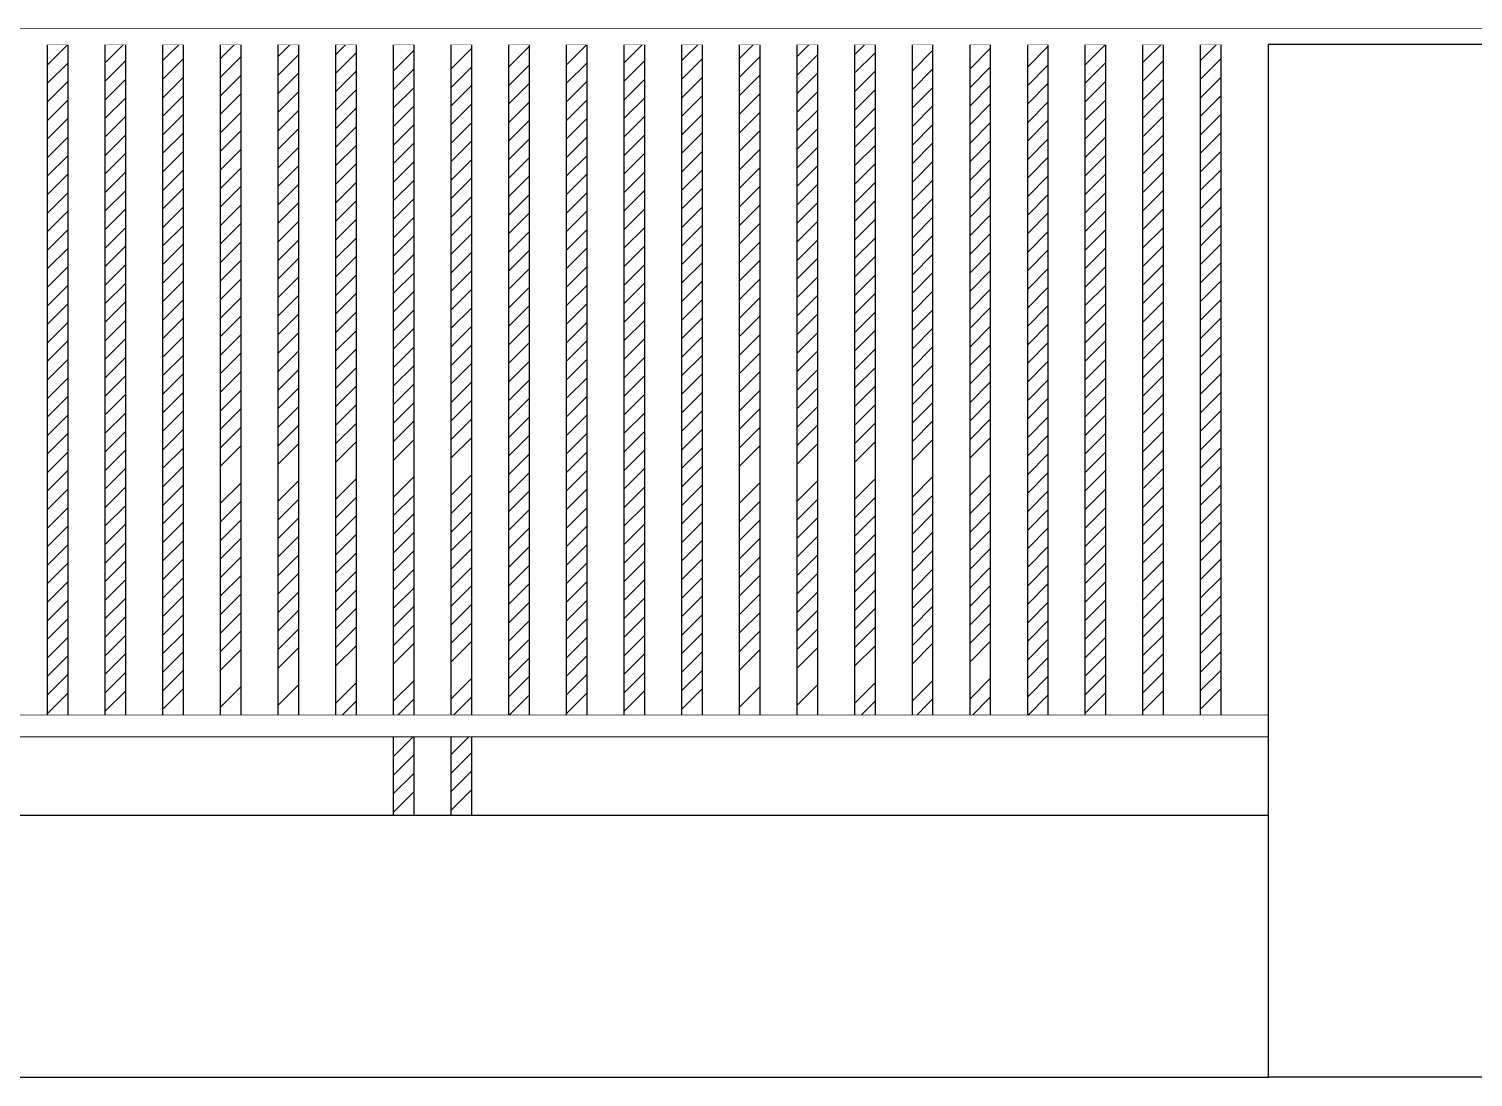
# Model space of a CAD drawing. Extents: x 104028 to 361637, y -78822 to 68782.
# Drawn here: x 335246 to 340757, y -65977 to -61977 of the extents above; entities that cross this region are included whole.
import ezdxf

# ---------------------------------------------------------------- set-up
doc = ezdxf.new("R2010")
doc.units = 0
doc.header["$LTSCALE"] = 1000
doc.header["$MEASUREMENT"] = 0
doc.set_wipeout_variables(frame=1)
doc.layers.add('GPSCOMMON', color=7, linetype='Continuous')
doc.layers.add('PUB_HATCH', color=8, linetype='Continuous')

# ---------------------------------------------------------------- blocks, each defined once
blk = doc.blocks.new('fawr')
blk.add_lwpolyline([(490240.6, 111811.9), (495240.6, 111811.9)])
at = {"layer": 'GPSCOMMON'}
for p, q in [((490240.6, 113811.9), (497240.6, 113811.9)), ((490240.6, 112501.9), (495240.6, 112501.9)), ((490240.6, 112311.9), (495240.6, 112311.9)), ((497240.6, 111811.9), (495240.6, 111811.9))]:
    blk.add_line(p, q, dxfattribs=at)
for points in [[(492950.6, 112461.9), (492950.6, 113781.9), (492910.6, 113781.9), (492910.6, 112461.9)], [(493060.6, 112461.9), (493060.6, 113781.9), (493020.6, 113781.9), (493020.6, 112461.9)], [(493170.6, 112461.9), (493170.6, 113781.9), (493130.6, 113781.9), (493130.6, 112461.9)], [(493280.6, 112461.9), (493280.6, 113781.9), (493240.6, 113781.9), (493240.6, 112461.9)], [(493390.6, 112461.9), (493390.6, 113781.9), (493350.6, 113781.9), (493350.6, 112461.9)], [(493500.6, 112461.9), (493500.6, 113781.9), (493460.6, 113781.9), (493460.6, 112461.9)], [(493570.6, 112311.9), (493610.6, 112311.9), (493610.6, 113781.9), (493570.6, 113781.9), (493570.6, 112311.9)], [(493680.6, 112311.9), (493720.6, 112311.9), (493720.6, 113781.9), (493680.6, 113781.9), (493680.6, 112311.9)], [(493830.6, 112461.9), (493830.6, 113781.9), (493790.6, 113781.9), (493790.6, 112461.9)], [(493940.6, 112461.9), (493940.6, 113781.9), (493900.6, 113781.9), (493900.6, 112461.9)], [(494050.6, 112461.9), (494050.6, 113781.9), (494010.6, 113781.9), (494010.6, 112461.9)], [(494160.6, 112461.9), (494160.6, 113781.9), (494120.6, 113781.9), (494120.6, 112461.9)], [(494270.6, 112461.9), (494270.6, 113781.9), (494230.6, 113781.9), (494230.6, 112461.9)], [(494380.6, 112461.9), (494380.6, 113781.9), (494340.6, 113781.9), (494340.6, 112461.9)], [(494490.6, 112461.9), (494490.6, 113781.9), (494450.6, 113781.9), (494450.6, 112461.9)], [(494600.6, 112461.9), (494600.6, 113781.9), (494560.6, 113781.9), (494560.6, 112461.9)], [(494710.6, 112461.9), (494710.6, 113781.9), (494670.6, 113781.9), (494670.6, 112461.9)], [(494820.6, 112461.9), (494820.6, 113781.9), (494780.6, 113781.9), (494780.6, 112461.9)], [(494930.6, 112461.9), (494930.6, 113781.9), (494890.6, 113781.9), (494890.6, 112461.9)], [(495040.6, 112461.9), (495040.6, 113781.9), (495000.6, 113781.9), (495000.6, 112461.9)], [(495150.6, 112461.9), (495150.6, 113781.9), (495110.6, 113781.9), (495110.6, 112461.9)], [(495240.6, 112461.9), (495240.6, 112501.9), (490240.6, 112501.9), (490240.6, 112461.9), (495240.6, 112461.9)]]:
    blk.add_lwpolyline(points, dxfattribs=at)
at = {"layer": 'PUB_HATCH', "linetype": 'Continuous'}
for p, q in [((492910.6, 113742.7), (492950.6, 113782.7)), ((493020.6, 113746.7), (493060.6, 113786.7)), ((493130.6, 113750.6), (493170.6, 113790.6)), ((493240.6, 113754.5), (493280.6, 113794.5)), ((493350.6, 113758.5), (493390.6, 113798.5)), ((493460.6, 113762.4), (493500.6, 113802.4)), ((493790.6, 113738.8), (493830.6, 113778.8)), ((493900.6, 113742.8), (493940.6, 113782.8)), ((494010.6, 113746.7), (494050.6, 113786.7)), ((494120.6, 113750.6), (494160.6, 113790.6)), ((494230.6, 113754.6), (494270.6, 113794.6)), ((494340.6, 113758.5), (494380.6, 113798.5)), ((494450.6, 113762.5), (494490.6, 113802.5)), ((494780.6, 113738.9), (494820.6, 113778.9)), ((494890.6, 113742.8), (494930.6, 113782.8)), ((495000.6, 113746.8), (495040.6, 113786.8)), ((495110.6, 113750.7), (495150.6, 113790.7)), ((493020.6, 113711.3), (493060.6, 113751.3)), ((493130.6, 113715.2), (493170.6, 113755.2)), ((493240.6, 113719.2), (493280.6, 113759.2)), ((493350.6, 113723.1), (493390.6, 113763.1)), ((493460.6, 113727), (493500.6, 113767)), ((493570.6, 113731), (493610.6, 113771)), ((493680.6, 113734.9), (493720.6, 113774.9)), ((494010.6, 113711.4), (494050.6, 113751.4)), ((494120.6, 113715.3), (494160.6, 113755.3)), ((494230.6, 113719.2), (494270.6, 113759.2)), ((494340.6, 113723.2), (494380.6, 113763.2)), ((494450.6, 113727.1), (494490.6, 113767.1)), ((494560.6, 113731), (494600.6, 113771)), ((494670.6, 113735), (494710.6, 113775)), ((495000.6, 113711.4), (495040.6, 113751.4)), ((495110.6, 113715.3), (495150.6, 113755.3)), ((492910.6, 113707.4), (492950.6, 113747.4)), ((493240.6, 113683.8), (493280.6, 113723.8)), ((493350.6, 113687.8), (493390.6, 113727.8)), ((493460.6, 113691.7), (493500.6, 113731.7)), ((493570.6, 113695.6), (493610.6, 113735.6)), ((493680.6, 113699.6), (493720.6, 113739.6)), ((493790.6, 113703.5), (493830.6, 113743.5)), ((493900.6, 113707.4), (493940.6, 113747.4)), ((494230.6, 113683.9), (494270.6, 113723.9)), ((494340.6, 113687.8), (494380.6, 113727.8)), ((494450.6, 113691.7), (494490.6, 113731.7)), ((494560.6, 113695.7), (494600.6, 113735.7)), ((494670.6, 113699.6), (494710.6, 113739.6)), ((494780.6, 113703.5), (494820.6, 113743.5)), ((494890.6, 113707.5), (494930.6, 113747.5)), ((492910.6, 113672), (492950.6, 113712)), ((493020.6, 113676), (493060.6, 113716)), ((493130.6, 113679.9), (493170.6, 113719.9)), ((493460.6, 113656.3), (493500.6, 113696.3)), ((493570.6, 113660.3), (493610.6, 113700.3)), ((493680.6, 113664.2), (493720.6, 113704.2)), ((493790.6, 113668.1), (493830.6, 113708.1)), ((493900.6, 113672.1), (493940.6, 113712.1)), ((494010.6, 113676), (494050.6, 113716)), ((494120.6, 113679.9), (494160.6, 113719.9)), ((494450.6, 113656.4), (494490.6, 113696.4)), ((494560.6, 113660.3), (494600.6, 113700.3)), ((494670.6, 113664.3), (494710.6, 113704.3)), ((494780.6, 113668.2), (494820.6, 113708.2)), ((494890.6, 113672.1), (494930.6, 113712.1)), ((495000.6, 113676.1), (495040.6, 113716.1)), ((495110.6, 113680), (495150.6, 113720)), ((492910.6, 113636.7), (492950.6, 113676.7)), ((493020.6, 113640.6), (493060.6, 113680.6)), ((493130.6, 113644.5), (493170.6, 113684.5)), ((493240.6, 113648.5), (493280.6, 113688.5)), ((493350.6, 113652.4), (493390.6, 113692.4)), ((493680.6, 113628.8), (493720.6, 113668.8)), ((493790.6, 113632.8), (493830.6, 113672.8)), ((493900.6, 113636.7), (493940.6, 113676.7)), ((494010.6, 113640.6), (494050.6, 113680.6)), ((494120.6, 113644.6), (494160.6, 113684.6)), ((494230.6, 113648.5), (494270.6, 113688.5)), ((494340.6, 113652.5), (494380.6, 113692.5)), ((494670.6, 113628.9), (494710.6, 113668.9)), ((494780.6, 113632.8), (494820.6, 113672.8)), ((494890.6, 113636.8), (494930.6, 113676.8)), ((495000.6, 113640.7), (495040.6, 113680.7)), ((495110.6, 113644.6), (495150.6, 113684.6)), ((492910.6, 113601.3), (492950.6, 113641.3)), ((493020.6, 113605.2), (493060.6, 113645.2)), ((493130.6, 113609.2), (493170.6, 113649.2)), ((493240.6, 113613.1), (493280.6, 113653.1)), ((493350.6, 113617), (493390.6, 113657)), ((493460.6, 113621), (493500.6, 113661)), ((493570.6, 113624.9), (493610.6, 113664.9)), ((493900.6, 113601.4), (493940.6, 113641.4)), ((494010.6, 113605.3), (494050.6, 113645.3)), ((494120.6, 113609.2), (494160.6, 113649.2)), ((494230.6, 113613.2), (494270.6, 113653.2)), ((494340.6, 113617.1), (494380.6, 113657.1)), ((494450.6, 113621), (494490.6, 113661)), ((494560.6, 113625), (494600.6, 113665)), ((494890.6, 113601.4), (494930.6, 113641.4)), ((495000.6, 113605.3), (495040.6, 113645.3)), ((495110.6, 113609.3), (495150.6, 113649.3)), ((493130.6, 113573.8), (493170.6, 113613.8)), ((493240.6, 113577.8), (493280.6, 113617.8)), ((493350.6, 113581.7), (493390.6, 113621.7)), ((493460.6, 113585.6), (493500.6, 113625.6)), ((493570.6, 113589.6), (493610.6, 113629.6)), ((493680.6, 113593.5), (493720.6, 113633.5)), ((493790.6, 113597.4), (493830.6, 113637.4)), ((494120.6, 113573.9), (494160.6, 113613.9)), ((494230.6, 113577.8), (494270.6, 113617.8)), ((494340.6, 113581.7), (494380.6, 113621.7)), ((494450.6, 113585.7), (494490.6, 113625.7)), ((494560.6, 113589.6), (494600.6, 113629.6)), ((494670.6, 113593.5), (494710.6, 113633.5)), ((494780.6, 113597.5), (494820.6, 113637.5)), ((495110.6, 113573.9), (495150.6, 113613.9)), ((492910.6, 113566), (492950.6, 113606)), ((493020.6, 113569.9), (493060.6, 113609.9)), ((493350.6, 113546.3), (493390.6, 113586.3)), ((493460.6, 113550.3), (493500.6, 113590.3)), ((493570.6, 113554.2), (493610.6, 113594.2)), ((493680.6, 113558.1), (493720.6, 113598.1)), ((493790.6, 113562.1), (493830.6, 113602.1)), ((493900.6, 113566), (493940.6, 113606)), ((494010.6, 113569.9), (494050.6, 113609.9)), ((494340.6, 113546.4), (494380.6, 113586.4)), ((494450.6, 113550.3), (494490.6, 113590.3)), ((494560.6, 113554.3), (494600.6, 113594.3)), ((494670.6, 113558.2), (494710.6, 113598.2)), ((494780.6, 113562.1), (494820.6, 113602.1)), ((494890.6, 113566.1), (494930.6, 113606.1)), ((495000.6, 113570), (495040.6, 113610)), ((492910.6, 113530.6), (492950.6, 113570.6)), ((493020.6, 113534.5), (493060.6, 113574.5)), ((493130.6, 113538.5), (493170.6, 113578.5)), ((493240.6, 113542.4), (493280.6, 113582.4)), ((493570.6, 113518.8), (493610.6, 113558.8)), ((493680.6, 113522.8), (493720.6, 113562.8)), ((493790.6, 113526.7), (493830.6, 113566.7)), ((493900.6, 113530.6), (493940.6, 113570.6)), ((494010.6, 113534.6), (494050.6, 113574.6)), ((494120.6, 113538.5), (494160.6, 113578.5)), ((494230.6, 113542.5), (494270.6, 113582.5)), ((494560.6, 113518.9), (494600.6, 113558.9)), ((494670.6, 113522.8), (494710.6, 113562.8)), ((494780.6, 113526.8), (494820.6, 113566.8)), ((494890.6, 113530.7), (494930.6, 113570.7)), ((495000.6, 113534.6), (495040.6, 113574.6)), ((495110.6, 113538.6), (495150.6, 113578.6)), ((492910.6, 113495.2), (492950.6, 113535.2)), ((493020.6, 113499.2), (493060.6, 113539.2)), ((493130.6, 113503.1), (493170.6, 113543.1)), ((493240.6, 113507), (493280.6, 113547)), ((493350.6, 113511), (493390.6, 113551)), ((493460.6, 113514.9), (493500.6, 113554.9)), ((493790.6, 113491.4), (493830.6, 113531.4)), ((493900.6, 113495.3), (493940.6, 113535.3)), ((494010.6, 113499.2), (494050.6, 113539.2)), ((494120.6, 113503.2), (494160.6, 113543.2)), ((494230.6, 113507.1), (494270.6, 113547.1)), ((494340.6, 113511), (494380.6, 113551)), ((494450.6, 113515), (494490.6, 113555)), ((494780.6, 113491.4), (494820.6, 113531.4)), ((494890.6, 113495.3), (494930.6, 113535.3)), ((495000.6, 113499.3), (495040.6, 113539.3)), ((495110.6, 113503.2), (495150.6, 113543.2)), ((493020.6, 113463.8), (493060.6, 113503.8)), ((493130.6, 113467.8), (493170.6, 113507.8)), ((493240.6, 113471.7), (493280.6, 113511.7)), ((493350.6, 113475.6), (493390.6, 113515.6)), ((493460.6, 113479.6), (493500.6, 113519.6)), ((493570.6, 113483.5), (493610.6, 113523.5)), ((493680.6, 113487.4), (493720.6, 113527.4)), ((494010.6, 113463.9), (494050.6, 113503.9)), ((494120.6, 113467.8), (494160.6, 113507.8)), ((494230.6, 113471.7), (494270.6, 113511.7)), ((494340.6, 113475.7), (494380.6, 113515.7)), ((494450.6, 113479.6), (494490.6, 113519.6)), ((494560.6, 113483.5), (494600.6, 113523.5)), ((494670.6, 113487.5), (494710.6, 113527.5)), ((495000.6, 113463.9), (495040.6, 113503.9)), ((495110.6, 113467.9), (495150.6, 113507.9)), ((492910.6, 113459.9), (492950.6, 113499.9)), ((493240.6, 113436.3), (493280.6, 113476.3)), ((493350.6, 113440.3), (493390.6, 113480.3)), ((493460.6, 113444.2), (493500.6, 113484.2)), ((493570.6, 113448.1), (493610.6, 113488.1)), ((493680.6, 113452.1), (493720.6, 113492.1)), ((493790.6, 113456), (493830.6, 113496)), ((493900.6, 113459.9), (493940.6, 113499.9)), ((494230.6, 113436.4), (494270.6, 113476.4)), ((494340.6, 113440.3), (494380.6, 113480.3)), ((494450.6, 113444.3), (494490.6, 113484.3)), ((494560.6, 113448.2), (494600.6, 113488.2)), ((494670.6, 113452.1), (494710.6, 113492.1)), ((494780.6, 113456.1), (494820.6, 113496.1)), ((494890.6, 113460), (494930.6, 113500)), ((492910.6, 113424.5), (492950.6, 113464.5)), ((493020.6, 113428.5), (493060.6, 113468.5)), ((493130.6, 113432.4), (493170.6, 113472.4)), ((493460.6, 113408.8), (493500.6, 113448.8)), ((493570.6, 113412.8), (493610.6, 113452.8)), ((493680.6, 113416.7), (493720.6, 113456.7)), ((493790.6, 113420.6), (493830.6, 113460.6)), ((493900.6, 113424.6), (493940.6, 113464.6)), ((494010.6, 113428.5), (494050.6, 113468.5)), ((494120.6, 113432.5), (494160.6, 113472.5)), ((494450.6, 113408.9), (494490.6, 113448.9)), ((494560.6, 113412.8), (494600.6, 113452.8)), ((494670.6, 113416.8), (494710.6, 113456.8)), ((494780.6, 113420.7), (494820.6, 113460.7)), ((494890.6, 113424.6), (494930.6, 113464.6)), ((495000.6, 113428.6), (495040.6, 113468.6)), ((495110.6, 113432.5), (495150.6, 113472.5)), ((492910.6, 113389.2), (492950.6, 113429.2)), ((493020.6, 113393.1), (493060.6, 113433.1)), ((493130.6, 113397), (493170.6, 113437)), ((493240.6, 113401), (493280.6, 113441)), ((493350.6, 113404.9), (493390.6, 113444.9)), ((493680.6, 113381.4), (493720.6, 113421.4)), ((493790.6, 113385.3), (493830.6, 113425.3)), ((493900.6, 113389.2), (493940.6, 113429.2)), ((494010.6, 113393.2), (494050.6, 113433.2)), ((494120.6, 113397.1), (494160.6, 113437.1)), ((494230.6, 113401), (494270.6, 113441)), ((494340.6, 113405), (494380.6, 113445)), ((494670.6, 113381.4), (494710.6, 113421.4)), ((494780.6, 113385.3), (494820.6, 113425.3)), ((494890.6, 113389.3), (494930.6, 113429.3)), ((495000.6, 113393.2), (495040.6, 113433.2)), ((495110.6, 113397.1), (495150.6, 113437.1)), ((492910.6, 113353.8), (492950.6, 113393.8)), ((493020.6, 113357.8), (493060.6, 113397.8)), ((493130.6, 113361.7), (493170.6, 113401.7)), ((493240.6, 113365.6), (493280.6, 113405.6)), ((493350.6, 113369.6), (493390.6, 113409.6)), ((493460.6, 113373.5), (493500.6, 113413.5)), ((493570.6, 113377.4), (493610.6, 113417.4)), ((493900.6, 113353.9), (493940.6, 113393.9)), ((494010.6, 113357.8), (494050.6, 113397.8)), ((494120.6, 113361.7), (494160.6, 113401.7)), ((494230.6, 113365.7), (494270.6, 113405.7)), ((494340.6, 113369.6), (494380.6, 113409.6)), ((494450.6, 113373.5), (494490.6, 113413.5)), ((494560.6, 113377.5), (494600.6, 113417.5)), ((494890.6, 113353.9), (494930.6, 113393.9)), ((495000.6, 113357.9), (495040.6, 113397.9)), ((495110.6, 113361.8), (495150.6, 113401.8)), ((493130.6, 113326.3), (493170.6, 113366.3)), ((493240.6, 113330.3), (493280.6, 113370.3)), ((493350.6, 113334.2), (493390.6, 113374.2)), ((493460.6, 113338.1), (493500.6, 113378.1)), ((493570.6, 113342.1), (493610.6, 113382.1)), ((493680.6, 113346), (493720.6, 113386)), ((493790.6, 113349.9), (493830.6, 113389.9)), ((494120.6, 113326.4), (494160.6, 113366.4)), ((494230.6, 113330.3), (494270.6, 113370.3)), ((494340.6, 113334.3), (494380.6, 113374.3)), ((494450.6, 113338.2), (494490.6, 113378.2)), ((494560.6, 113342.1), (494600.6, 113382.1)), ((494670.6, 113346.1), (494710.6, 113386.1)), ((494780.6, 113350), (494820.6, 113390)), ((495110.6, 113326.4), (495150.6, 113366.4)), ((492910.6, 113318.5), (492950.6, 113358.5)), ((493020.6, 113322.4), (493060.6, 113362.4)), ((493350.6, 113298.8), (493390.6, 113338.8)), ((493460.6, 113302.8), (493500.6, 113342.8)), ((493570.6, 113306.7), (493610.6, 113346.7)), ((493680.6, 113310.6), (493720.6, 113350.6)), ((493790.6, 113314.6), (493830.6, 113354.6)), ((493900.6, 113318.5), (493940.6, 113358.5)), ((494010.6, 113322.5), (494050.6, 113362.5)), ((494340.6, 113298.9), (494380.6, 113338.9)), ((494450.6, 113302.8), (494490.6, 113342.8)), ((494560.6, 113306.8), (494600.6, 113346.8)), ((494670.6, 113310.7), (494710.6, 113350.7)), ((494780.6, 113314.6), (494820.6, 113354.6)), ((494890.6, 113318.6), (494930.6, 113358.6)), ((495000.6, 113322.5), (495040.6, 113362.5)), ((492910.6, 113283.1), (492950.6, 113323.1)), ((493020.6, 113287), (493060.6, 113327)), ((493130.6, 113291), (493170.6, 113331)), ((493240.6, 113294.9), (493280.6, 113334.9)), ((493570.6, 113271.4), (493610.6, 113311.4)), ((493680.6, 113275.3), (493720.6, 113315.3)), ((493790.6, 113279.2), (493830.6, 113319.2)), ((493900.6, 113283.2), (493940.6, 113323.2)), ((494010.6, 113287.1), (494050.6, 113327.1)), ((494120.6, 113291), (494160.6, 113331)), ((494230.6, 113295), (494270.6, 113335)), ((494560.6, 113271.4), (494600.6, 113311.4)), ((494670.6, 113275.3), (494710.6, 113315.3)), ((494780.6, 113279.3), (494820.6, 113319.3)), ((494890.6, 113283.2), (494930.6, 113323.2)), ((495000.6, 113287.1), (495040.6, 113327.1)), ((495110.6, 113291.1), (495150.6, 113331.1)), ((492910.6, 113247.8), (492950.6, 113287.8)), ((493020.6, 113251.7), (493060.6, 113291.7)), ((493130.6, 113255.6), (493170.6, 113295.6)), ((493240.6, 113259.6), (493280.6, 113299.6)), ((493350.6, 113263.5), (493390.6, 113303.5)), ((493460.6, 113267.4), (493500.6, 113307.4)), ((493790.6, 113243.9), (493830.6, 113283.9)), ((493900.6, 113247.8), (493940.6, 113287.8)), ((494010.6, 113251.7), (494050.6, 113291.7)), ((494120.6, 113255.7), (494160.6, 113295.7)), ((494230.6, 113259.6), (494270.6, 113299.6)), ((494340.6, 113263.5), (494380.6, 113303.5)), ((494450.6, 113267.5), (494490.6, 113307.5)), ((494780.6, 113243.9), (494820.6, 113283.9)), ((494890.6, 113247.9), (494930.6, 113287.9)), ((495000.6, 113251.8), (495040.6, 113291.8)), ((495110.6, 113255.7), (495150.6, 113295.7)), ((493020.6, 113216.3), (493060.6, 113256.3)), ((493130.6, 113220.3), (493170.6, 113260.3)), ((493240.6, 113224.2), (493280.6, 113264.2)), ((493350.6, 113228.1), (493390.6, 113268.1)), ((493460.6, 113232.1), (493500.6, 113272.1)), ((493570.6, 113236), (493610.6, 113276)), ((493680.6, 113239.9), (493720.6, 113279.9)), ((494010.6, 113216.4), (494050.6, 113256.4)), ((494120.6, 113220.3), (494160.6, 113260.3)), ((494230.6, 113224.3), (494270.6, 113264.3)), ((494340.6, 113228.2), (494380.6, 113268.2)), ((494450.6, 113232.1), (494490.6, 113272.1)), ((494560.6, 113236.1), (494600.6, 113276.1)), ((494670.6, 113240), (494710.6, 113280)), ((495000.6, 113216.4), (495040.6, 113256.4)), ((495110.6, 113220.4), (495150.6, 113260.4)), ((492910.6, 113212.4), (492950.6, 113252.4)), ((493240.6, 113188.8), (493280.6, 113228.8)), ((493350.6, 113192.8), (493390.6, 113232.8)), ((493460.6, 113196.7), (493500.6, 113236.7)), ((493570.6, 113200.6), (493610.6, 113240.6)), ((493680.6, 113204.6), (493720.6, 113244.6)), ((493790.6, 113208.5), (493830.6, 113248.5)), ((493900.6, 113212.5), (493940.6, 113252.5)), ((494230.6, 113188.9), (494270.6, 113228.9)), ((494340.6, 113192.8), (494380.6, 113232.8)), ((494450.6, 113196.8), (494490.6, 113236.8)), ((494560.6, 113200.7), (494600.6, 113240.7)), ((494670.6, 113204.6), (494710.6, 113244.6)), ((494780.6, 113208.6), (494820.6, 113248.6)), ((494890.6, 113212.5), (494930.6, 113252.5)), ((492910.6, 113177), (492950.6, 113217)), ((493020.6, 113181), (493060.6, 113221)), ((493130.6, 113184.9), (493170.6, 113224.9)), ((493460.6, 113161.4), (493500.6, 113201.4)), ((493570.6, 113165.3), (493610.6, 113205.3)), ((493680.6, 113169.2), (493720.6, 113209.2)), ((493790.6, 113173.2), (493830.6, 113213.2)), ((493900.6, 113177.1), (493940.6, 113217.1)), ((494010.6, 113181), (494050.6, 113221)), ((494120.6, 113185), (494160.6, 113225)), ((494450.6, 113161.4), (494490.6, 113201.4)), ((494560.6, 113165.3), (494600.6, 113205.3)), ((494670.6, 113169.3), (494710.6, 113209.3)), ((494780.6, 113173.2), (494820.6, 113213.2)), ((494890.6, 113177.1), (494930.6, 113217.1)), ((495000.6, 113181.1), (495040.6, 113221.1)), ((495110.6, 113185), (495150.6, 113225)), ((492910.6, 113141.7), (492950.6, 113181.7)), ((493020.6, 113145.6), (493060.6, 113185.6)), ((493130.6, 113149.6), (493170.6, 113189.6)), ((493240.6, 113153.5), (493280.6, 113193.5)), ((493350.6, 113157.4), (493390.6, 113197.4)), ((493680.6, 113133.9), (493720.6, 113173.9)), ((493790.6, 113137.8), (493830.6, 113177.8)), ((493900.6, 113141.7), (493940.6, 113181.7)), ((494010.6, 113145.7), (494050.6, 113185.7)), ((494120.6, 113149.6), (494160.6, 113189.6)), ((494230.6, 113153.5), (494270.6, 113193.5)), ((494340.6, 113157.5), (494380.6, 113197.5)), ((494670.6, 113133.9), (494710.6, 113173.9)), ((494780.6, 113137.9), (494820.6, 113177.9)), ((494890.6, 113141.8), (494930.6, 113181.8)), ((495000.6, 113145.7), (495040.6, 113185.7)), ((495110.6, 113149.7), (495150.6, 113189.7)), ((492910.6, 113106.3), (492950.6, 113146.3)), ((493020.6, 113110.3), (493060.6, 113150.3)), ((493130.6, 113114.2), (493170.6, 113154.2)), ((493240.6, 113118.1), (493280.6, 113158.1)), ((493350.6, 113122.1), (493390.6, 113162.1)), ((493460.6, 113126), (493500.6, 113166)), ((493570.6, 113129.9), (493610.6, 113169.9)), ((493900.6, 113106.4), (493940.6, 113146.4)), ((494010.6, 113110.3), (494050.6, 113150.3)), ((494120.6, 113114.3), (494160.6, 113154.3)), ((494230.6, 113118.2), (494270.6, 113158.2)), ((494340.6, 113122.1), (494380.6, 113162.1)), ((494450.6, 113126.1), (494490.6, 113166.1)), ((494560.6, 113130), (494600.6, 113170)), ((494890.6, 113106.4), (494930.6, 113146.4)), ((495000.6, 113110.4), (495040.6, 113150.4)), ((495110.6, 113114.3), (495150.6, 113154.3)), ((493130.6, 113078.8), (493170.6, 113118.8)), ((493240.6, 113082.8), (493280.6, 113122.8)), ((493350.6, 113086.7), (493390.6, 113126.7)), ((493460.6, 113090.6), (493500.6, 113130.6)), ((493570.6, 113094.6), (493610.6, 113134.6)), ((493680.6, 113098.5), (493720.6, 113138.5)), ((493790.6, 113102.5), (493830.6, 113142.5)), ((494120.6, 113078.9), (494160.6, 113118.9)), ((494230.6, 113082.8), (494270.6, 113122.8)), ((494340.6, 113086.8), (494380.6, 113126.8)), ((494450.6, 113090.7), (494490.6, 113130.7)), ((494560.6, 113094.6), (494600.6, 113134.6)), ((494670.6, 113098.6), (494710.6, 113138.6)), ((494780.6, 113102.5), (494820.6, 113142.5)), ((495110.6, 113078.9), (495150.6, 113118.9)), ((492910.6, 113071), (492950.6, 113111)), ((493020.6, 113074.9), (493060.6, 113114.9)), ((493350.6, 113051.4), (493390.6, 113091.4)), ((493460.6, 113055.3), (493500.6, 113095.3)), ((493570.6, 113059.2), (493610.6, 113099.2)), ((493680.6, 113063.2), (493720.6, 113103.2)), ((493790.6, 113067.1), (493830.6, 113107.1)), ((493900.6, 113071), (493940.6, 113111)), ((494010.6, 113075), (494050.6, 113115)), ((494340.6, 113051.4), (494380.6, 113091.4)), ((494450.6, 113055.3), (494490.6, 113095.3)), ((494560.6, 113059.3), (494600.6, 113099.3)), ((494670.6, 113063.2), (494710.6, 113103.2)), ((494780.6, 113067.1), (494820.6, 113107.1)), ((494890.6, 113071.1), (494930.6, 113111.1)), ((495000.6, 113075), (495040.6, 113115)), ((492910.6, 113035.6), (492950.6, 113075.6)), ((493020.6, 113039.6), (493060.6, 113079.6)), ((493130.6, 113043.5), (493170.6, 113083.5)), ((493240.6, 113047.4), (493280.6, 113087.4)), ((493570.6, 113023.9), (493610.6, 113063.9)), ((493680.6, 113027.8), (493720.6, 113067.8)), ((493790.6, 113031.7), (493830.6, 113071.7)), ((493900.6, 113035.7), (493940.6, 113075.7)), ((494010.6, 113039.6), (494050.6, 113079.6)), ((494120.6, 113043.5), (494160.6, 113083.5)), ((494230.6, 113047.5), (494270.6, 113087.5)), ((494560.6, 113023.9), (494600.6, 113063.9)), ((494670.6, 113027.9), (494710.6, 113067.9)), ((494780.6, 113031.8), (494820.6, 113071.8)), ((494890.6, 113035.7), (494930.6, 113075.7)), ((495000.6, 113039.7), (495040.6, 113079.7)), ((495110.6, 113043.6), (495150.6, 113083.6)), ((492910.6, 113000.3), (492950.6, 113040.3)), ((493020.6, 113004.2), (493060.6, 113044.2)), ((493130.6, 113008.1), (493170.6, 113048.1)), ((493240.6, 113012.1), (493280.6, 113052.1)), ((493350.6, 113016), (493390.6, 113056)), ((493460.6, 113019.9), (493500.6, 113059.9)), ((493790.6, 112996.4), (493830.6, 113036.4)), ((493900.6, 113000.3), (493940.6, 113040.3)), ((494010.6, 113004.3), (494050.6, 113044.3)), ((494120.6, 113008.2), (494160.6, 113048.2)), ((494230.6, 113012.1), (494270.6, 113052.1)), ((494340.6, 113016.1), (494380.6, 113056.1)), ((494450.6, 113020), (494490.6, 113060)), ((494780.6, 112996.4), (494820.6, 113036.4)), ((494890.6, 113000.4), (494930.6, 113040.4)), ((495000.6, 113004.3), (495040.6, 113044.3)), ((495110.6, 113008.2), (495150.6, 113048.2)), ((493020.6, 112968.8), (493060.6, 113008.8)), ((493130.6, 112972.8), (493170.6, 113012.8)), ((493240.6, 112976.7), (493280.6, 113016.7)), ((493350.6, 112980.6), (493390.6, 113020.6)), ((493460.6, 112984.6), (493500.6, 113024.6)), ((493570.6, 112988.5), (493610.6, 113028.5)), ((493680.6, 112992.5), (493720.6, 113032.5)), ((494010.6, 112968.9), (494050.6, 113008.9)), ((494120.6, 112972.8), (494160.6, 113012.8)), ((494230.6, 112976.8), (494270.6, 113016.8)), ((494340.6, 112980.7), (494380.6, 113020.7)), ((494450.6, 112984.6), (494490.6, 113024.6)), ((494560.6, 112988.6), (494600.6, 113028.6)), ((494670.6, 112992.5), (494710.6, 113032.5)), ((495000.6, 112968.9), (495040.6, 113008.9)), ((495110.6, 112972.9), (495150.6, 113012.9)), ((492910.6, 112964.9), (492950.6, 113004.9)), ((493790.6, 112961), (493830.6, 113001)), ((493900.6, 112965), (493940.6, 113005)), ((494780.6, 112961.1), (494820.6, 113001.1)), ((494890.6, 112965), (494930.6, 113005)), ((492910.6, 112929.6), (492950.6, 112969.6)), ((493020.6, 112933.5), (493060.6, 112973.5)), ((493130.6, 112937.4), (493170.6, 112977.4)), ((493460.6, 112913.9), (493500.6, 112953.9)), ((493570.6, 112917.8), (493610.6, 112957.8)), ((493680.6, 112921.7), (493720.6, 112961.7)), ((493790.6, 112925.7), (493830.6, 112965.7)), ((493900.6, 112929.6), (493940.6, 112969.6)), ((494010.6, 112933.5), (494050.6, 112973.5)), ((494120.6, 112937.5), (494160.6, 112977.5)), ((494450.6, 112913.9), (494490.6, 112953.9)), ((494560.6, 112917.9), (494600.6, 112957.9)), ((494670.6, 112921.8), (494710.6, 112961.8)), ((494780.6, 112925.7), (494820.6, 112965.7)), ((494890.6, 112929.7), (494930.6, 112969.7)), ((495000.6, 112933.6), (495040.6, 112973.6)), ((495110.6, 112937.5), (495150.6, 112977.5)), ((492910.6, 112894.2), (492950.6, 112934.2)), ((493020.6, 112898.1), (493060.6, 112938.1)), ((493130.6, 112902.1), (493170.6, 112942.1)), ((493240.6, 112906), (493280.6, 112946)), ((493350.6, 112909.9), (493390.6, 112949.9)), ((493680.6, 112886.4), (493720.6, 112926.4)), ((493790.6, 112890.3), (493830.6, 112930.3)), ((493900.6, 112894.3), (493940.6, 112934.3)), ((494010.6, 112898.2), (494050.6, 112938.2)), ((494120.6, 112902.1), (494160.6, 112942.1)), ((494230.6, 112906.1), (494270.6, 112946.1)), ((494340.6, 112910), (494380.6, 112950)), ((494670.6, 112886.4), (494710.6, 112926.4)), ((494780.6, 112890.4), (494820.6, 112930.4)), ((494890.6, 112894.3), (494930.6, 112934.3)), ((495000.6, 112898.2), (495040.6, 112938.2)), ((495110.6, 112902.2), (495150.6, 112942.2)), ((492910.6, 112858.8), (492950.6, 112898.8)), ((493020.6, 112862.8), (493060.6, 112902.8)), ((493130.6, 112866.7), (493170.6, 112906.7)), ((493240.6, 112870.6), (493280.6, 112910.6)), ((493350.6, 112874.6), (493390.6, 112914.6)), ((493460.6, 112878.5), (493500.6, 112918.5)), ((493570.6, 112882.5), (493610.6, 112922.5)), ((493900.6, 112858.9), (493940.6, 112898.9)), ((494010.6, 112862.8), (494050.6, 112902.8)), ((494120.6, 112866.8), (494160.6, 112906.8)), ((494230.6, 112870.7), (494270.6, 112910.7)), ((494340.6, 112874.6), (494380.6, 112914.6)), ((494450.6, 112878.6), (494490.6, 112918.6)), ((494560.6, 112882.5), (494600.6, 112922.5)), ((494890.6, 112858.9), (494930.6, 112898.9)), ((495000.6, 112862.9), (495040.6, 112902.9)), ((495110.6, 112866.8), (495150.6, 112906.8)), ((493130.6, 112831.4), (493170.6, 112871.4)), ((493240.6, 112835.3), (493280.6, 112875.3)), ((493350.6, 112839.2), (493390.6, 112879.2)), ((493460.6, 112843.2), (493500.6, 112883.2)), ((493570.6, 112847.1), (493610.6, 112887.1)), ((493680.6, 112851), (493720.6, 112891)), ((493790.6, 112855), (493830.6, 112895)), ((494120.6, 112831.4), (494160.6, 112871.4)), ((494230.6, 112835.3), (494270.6, 112875.3)), ((494340.6, 112839.3), (494380.6, 112879.3)), ((494450.6, 112843.2), (494490.6, 112883.2)), ((494560.6, 112847.1), (494600.6, 112887.1)), ((494670.6, 112851.1), (494710.6, 112891.1)), ((494780.6, 112855), (494820.6, 112895)), ((495110.6, 112831.5), (495150.6, 112871.5)), ((492910.6, 112823.5), (492950.6, 112863.5)), ((493020.6, 112827.4), (493060.6, 112867.4)), ((493350.6, 112803.9), (493390.6, 112843.9)), ((493460.6, 112807.8), (493500.6, 112847.8)), ((493570.6, 112811.7), (493610.6, 112851.7)), ((493680.6, 112815.7), (493720.6, 112855.7)), ((493790.6, 112819.6), (493830.6, 112859.6)), ((493900.6, 112823.5), (493940.6, 112863.5)), ((494010.6, 112827.5), (494050.6, 112867.5)), ((494340.6, 112803.9), (494380.6, 112843.9)), ((494450.6, 112807.9), (494490.6, 112847.9)), ((494560.6, 112811.8), (494600.6, 112851.8)), ((494670.6, 112815.7), (494710.6, 112855.7)), ((494780.6, 112819.7), (494820.6, 112859.7)), ((494890.6, 112823.6), (494930.6, 112863.6)), ((495000.6, 112827.5), (495040.6, 112867.5)), ((492910.6, 112788.1), (492950.6, 112828.1)), ((493020.6, 112792.1), (493060.6, 112832.1)), ((493130.6, 112796), (493170.6, 112836)), ((493240.6, 112799.9), (493280.6, 112839.9)), ((493570.6, 112776.4), (493610.6, 112816.4)), ((493680.6, 112780.3), (493720.6, 112820.3)), ((493790.6, 112784.3), (493830.6, 112824.3)), ((493900.6, 112788.2), (493940.6, 112828.2)), ((494010.6, 112792.1), (494050.6, 112832.1)), ((494120.6, 112796.1), (494160.6, 112836.1)), ((494230.6, 112800), (494270.6, 112840)), ((494560.6, 112776.4), (494600.6, 112816.4)), ((494670.6, 112780.4), (494710.6, 112820.4)), ((494780.6, 112784.3), (494820.6, 112824.3)), ((494890.6, 112788.2), (494930.6, 112828.2)), ((495000.6, 112792.2), (495040.6, 112832.2)), ((495110.6, 112796.1), (495150.6, 112836.1)), ((492910.6, 112752.8), (492950.6, 112792.8)), ((493020.6, 112756.7), (493060.6, 112796.7)), ((493130.6, 112760.6), (493170.6, 112800.6)), ((493240.6, 112764.6), (493280.6, 112804.6)), ((493350.6, 112768.5), (493390.6, 112808.5)), ((493460.6, 112772.5), (493500.6, 112812.5)), ((493790.6, 112748.9), (493830.6, 112788.9)), ((493900.6, 112752.8), (493940.6, 112792.8)), ((494010.6, 112756.8), (494050.6, 112796.8)), ((494120.6, 112760.7), (494160.6, 112800.7)), ((494230.6, 112764.6), (494270.6, 112804.6)), ((494340.6, 112768.6), (494380.6, 112808.6)), ((494450.6, 112772.5), (494490.6, 112812.5)), ((494780.6, 112748.9), (494820.6, 112788.9)), ((494890.6, 112752.9), (494930.6, 112792.9)), ((495000.6, 112756.8), (495040.6, 112796.8)), ((495110.6, 112760.7), (495150.6, 112800.7)), ((493020.6, 112721.4), (493060.6, 112761.4)), ((493130.6, 112725.3), (493170.6, 112765.3)), ((493240.6, 112729.2), (493280.6, 112769.2)), ((493350.6, 112733.2), (493390.6, 112773.2)), ((493460.6, 112737.1), (493500.6, 112777.1)), ((493570.6, 112741), (493610.6, 112781)), ((493680.6, 112745), (493720.6, 112785)), ((494010.6, 112721.4), (494050.6, 112761.4)), ((494120.6, 112725.3), (494160.6, 112765.3)), ((494230.6, 112729.3), (494270.6, 112769.3)), ((494340.6, 112733.2), (494380.6, 112773.2)), ((494450.6, 112737.1), (494490.6, 112777.1)), ((494560.6, 112741.1), (494600.6, 112781.1)), ((494670.6, 112745), (494710.6, 112785)), ((495000.6, 112721.5), (495040.6, 112761.5)), ((495110.6, 112725.4), (495150.6, 112765.4)), ((492910.6, 112717.4), (492950.6, 112757.4)), ((493240.6, 112693.9), (493280.6, 112733.9)), ((493350.6, 112697.8), (493390.6, 112737.8)), ((493460.6, 112701.7), (493500.6, 112741.7)), ((493570.6, 112705.7), (493610.6, 112745.7)), ((493680.6, 112709.6), (493720.6, 112749.6)), ((493790.6, 112713.5), (493830.6, 112753.5)), ((493900.6, 112717.5), (493940.6, 112757.5)), ((494230.6, 112693.9), (494270.6, 112733.9)), ((494340.6, 112697.9), (494380.6, 112737.9)), ((494450.6, 112701.8), (494490.6, 112741.8)), ((494560.6, 112705.7), (494600.6, 112745.7)), ((494670.6, 112709.7), (494710.6, 112749.7)), ((494780.6, 112713.6), (494820.6, 112753.6)), ((494890.6, 112717.5), (494930.6, 112757.5)), ((492910.6, 112682.1), (492950.6, 112722.1)), ((493020.6, 112686), (493060.6, 112726)), ((493130.6, 112689.9), (493170.6, 112729.9)), ((493460.6, 112666.4), (493500.6, 112706.4)), ((493570.6, 112670.3), (493610.6, 112710.3)), ((493680.6, 112674.3), (493720.6, 112714.3)), ((493790.6, 112678.2), (493830.6, 112718.2)), ((493900.6, 112682.1), (493940.6, 112722.1)), ((494010.6, 112686.1), (494050.6, 112726.1)), ((494120.6, 112690), (494160.6, 112730)), ((494450.6, 112666.4), (494490.6, 112706.4)), ((494560.6, 112670.4), (494600.6, 112710.4)), ((494670.6, 112674.3), (494710.6, 112714.3)), ((494780.6, 112678.2), (494820.6, 112718.2)), ((494890.6, 112682.2), (494930.6, 112722.2)), ((495000.6, 112686.1), (495040.6, 112726.1)), ((495110.6, 112690), (495150.6, 112730)), ((492910.6, 112646.7), (492950.6, 112686.7)), ((493020.6, 112650.6), (493060.6, 112690.6)), ((493130.6, 112654.6), (493170.6, 112694.6)), ((493240.6, 112658.5), (493280.6, 112698.5)), ((493350.6, 112662.5), (493390.6, 112702.5)), ((493680.6, 112638.9), (493720.6, 112678.9)), ((493790.6, 112642.8), (493830.6, 112682.8)), ((493900.6, 112646.8), (493940.6, 112686.8)), ((494010.6, 112650.7), (494050.6, 112690.7)), ((494120.6, 112654.6), (494160.6, 112694.6)), ((494230.6, 112658.6), (494270.6, 112698.6)), ((494340.6, 112662.5), (494380.6, 112702.5)), ((494670.6, 112638.9), (494710.6, 112678.9)), ((494780.6, 112642.9), (494820.6, 112682.9)), ((494890.6, 112646.8), (494930.6, 112686.8)), ((495000.6, 112650.7), (495040.6, 112690.7)), ((495110.6, 112654.7), (495150.6, 112694.7)), ((492910.6, 112611.4), (492950.6, 112651.4)), ((493020.6, 112615.3), (493060.6, 112655.3)), ((493130.6, 112619.2), (493170.6, 112659.2)), ((493240.6, 112623.2), (493280.6, 112663.2)), ((493350.6, 112627.1), (493390.6, 112667.1)), ((493460.6, 112631), (493500.6, 112671)), ((493570.6, 112635), (493610.6, 112675)), ((493900.6, 112611.4), (493940.6, 112651.4)), ((494010.6, 112615.3), (494050.6, 112655.3)), ((494120.6, 112619.3), (494160.6, 112659.3)), ((494230.6, 112623.2), (494270.6, 112663.2)), ((494340.6, 112627.1), (494380.6, 112667.1)), ((494450.6, 112631.1), (494490.6, 112671.1)), ((494560.6, 112635), (494600.6, 112675)), ((494890.6, 112611.5), (494930.6, 112651.5)), ((495000.6, 112615.4), (495040.6, 112655.4)), ((495110.6, 112619.3), (495150.6, 112659.3)), ((493130.6, 112583.9), (493170.6, 112623.9)), ((493240.6, 112587.8), (493280.6, 112627.8)), ((493350.6, 112591.7), (493390.6, 112631.7)), ((493460.6, 112595.7), (493500.6, 112635.7)), ((493570.6, 112599.6), (493610.6, 112639.6)), ((493680.6, 112603.5), (493720.6, 112643.5)), ((493790.6, 112607.5), (493830.6, 112647.5)), ((494120.6, 112583.9), (494160.6, 112623.9)), ((494230.6, 112587.9), (494270.6, 112627.9)), ((494340.6, 112591.8), (494380.6, 112631.8)), ((494450.6, 112595.7), (494490.6, 112635.7)), ((494560.6, 112599.7), (494600.6, 112639.7)), ((494670.6, 112603.6), (494710.6, 112643.6)), ((494780.6, 112607.5), (494820.6, 112647.5)), ((495110.6, 112584), (495150.6, 112624)), ((492910.6, 112576), (492950.6, 112616)), ((493020.6, 112579.9), (493060.6, 112619.9)), ((493790.6, 112572.1), (493830.6, 112612.1)), ((493900.6, 112576.1), (493940.6, 112616.1)), ((494010.6, 112580), (494050.6, 112620)), ((494780.6, 112572.2), (494820.6, 112612.2)), ((494890.6, 112576.1), (494930.6, 112616.1)), ((495000.6, 112580), (495040.6, 112620)), ((492910.6, 112540.6), (492950.6, 112580.6)), ((493020.6, 112544.6), (493060.6, 112584.6)), ((493130.6, 112548.5), (493170.6, 112588.5)), ((493570.6, 112528.9), (493610.6, 112568.9)), ((493680.6, 112532.8), (493720.6, 112572.8)), ((493790.6, 112536.8), (493830.6, 112576.8)), ((493900.6, 112540.7), (493940.6, 112580.7)), ((494010.6, 112544.6), (494050.6, 112584.6)), ((494120.6, 112548.6), (494160.6, 112588.6)), ((494560.6, 112528.9), (494600.6, 112568.9)), ((494670.6, 112532.9), (494710.6, 112572.9)), ((494780.6, 112536.8), (494820.6, 112576.8)), ((494890.6, 112540.7), (494930.6, 112580.7)), ((495000.6, 112544.7), (495040.6, 112584.7)), ((495110.6, 112548.6), (495150.6, 112588.6)), ((492910.6, 112505.3), (492950.6, 112545.3)), ((493020.6, 112509.2), (493060.6, 112549.2)), ((493130.6, 112513.2), (493170.6, 112553.2)), ((493240.6, 112517.1), (493280.6, 112557.1)), ((493350.6, 112521), (493390.6, 112561)), ((493460.6, 112525), (493500.6, 112565)), ((493790.6, 112501.4), (493830.6, 112541.4)), ((493900.6, 112505.3), (493940.6, 112545.3)), ((494010.6, 112509.3), (494050.6, 112549.3)), ((494120.6, 112513.2), (494160.6, 112553.2)), ((494230.6, 112517.1), (494270.6, 112557.1)), ((494340.6, 112521.1), (494380.6, 112561.1)), ((494450.6, 112525), (494490.6, 112565)), ((494780.6, 112501.5), (494820.6, 112541.5)), ((494890.6, 112505.4), (494930.6, 112545.4)), ((495000.6, 112509.3), (495040.6, 112549.3)), ((495110.6, 112513.3), (495150.6, 112553.3)), ((493460.6, 112489.6), (493500.6, 112529.6)), ((493570.6, 112493.5), (493610.6, 112533.5)), ((493680.6, 112497.5), (493720.6, 112537.5)), ((494450.6, 112489.7), (494490.6, 112529.7)), ((494560.6, 112493.6), (494600.6, 112533.6)), ((494670.6, 112497.5), (494710.6, 112537.5)), ((493570.6, 112422.8), (493610.6, 112462.8)), ((493680.6, 112426.8), (493720.6, 112466.8)), ((493680.6, 112391.4), (493720.6, 112431.4)), ((493570.6, 112387.5), (493610.6, 112427.5)), ((493570.6, 112352.1), (493610.6, 112392.1)), ((493680.6, 112356.1), (493720.6, 112396.1)), ((493570.6, 112316.8), (493610.6, 112356.8)), ((493680.6, 112320.7), (493720.6, 112360.7))]:
    blk.add_line(p, q, dxfattribs=at)
for points in [[(490240.6, 113781.9), (497240.6, 113781.9), (497240.6, 113811.9), (490240.6, 113811.9)], [(490240.6, 112461.9), (495240.6, 112461.9), (495240.6, 112501.9), (490240.6, 112501.9)]]:
    blk.add_wipeout(points)
at = {"layer": 'GPSCOMMON'}
for p in [(497240.6, 113781.9), (495240.6, 111811.9)]:
    blk.add_line(p, (495240.6, 113781.9), dxfattribs=at)

msp = doc.modelspace()

# ---------------------------------------------------------------- block references
at = {"xscale": 2, "yscale": 2, "zscale": 2}
msp.add_blockref('fawr', (-650505.6, -289600.3), dxfattribs=at)

doc.saveas('drawing.dxf')
